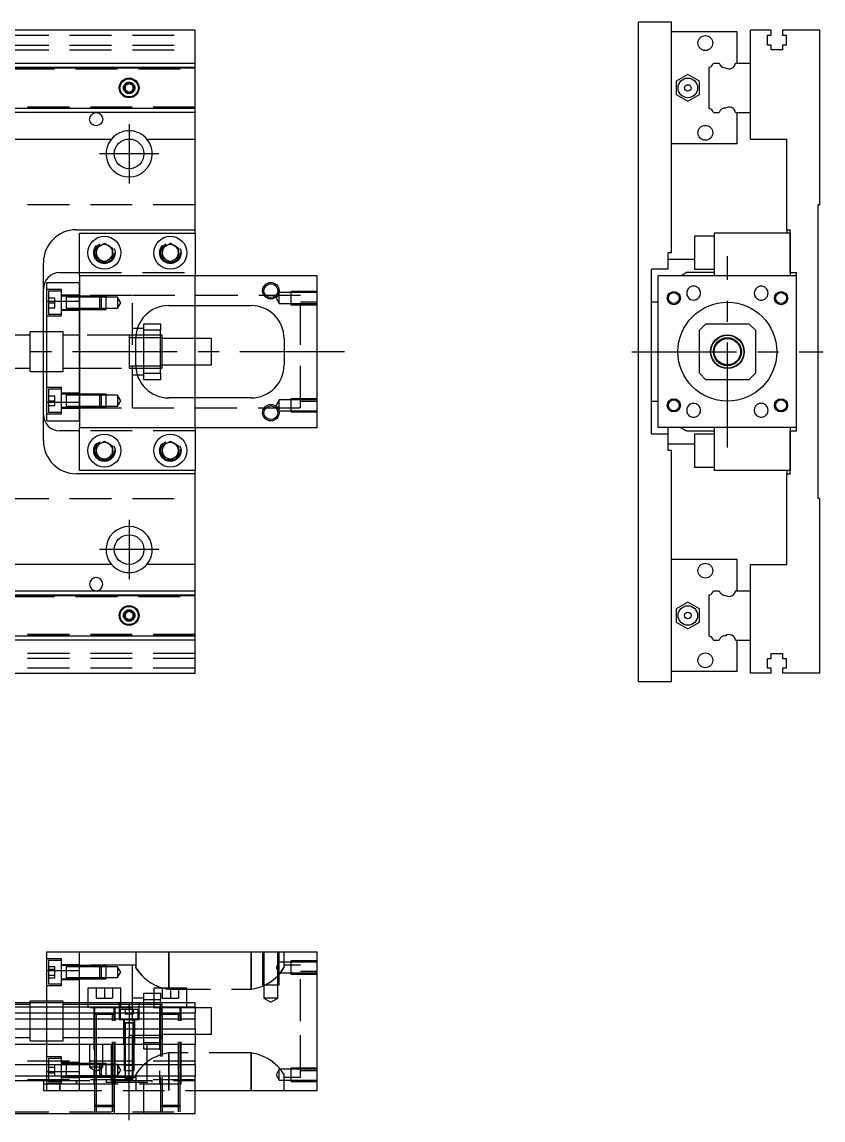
# Model space of a CAD drawing. Extents: x -8 to 590, y -291 to 102.
# Drawn here: x 347.5 to 590.5, y -233 to 100 of the extents above; entities that cross this region are included whole.
import ezdxf

# ---------------------------------------------------------------- set-up
doc = ezdxf.new("R2010")
doc.units = 0
doc.linetypes.add('CENTER', pattern=[50.8, 31.75, -6.35, 6.35, -6.35])
doc.linetypes.add('DASHED', pattern=[19.05, 12.7, -6.35])
doc.layers.get('0').update_dxf_attribs({"linetype": 'CONTINUOUS'})
doc.layers.add('CENTER', color=1, linetype='CENTER')

msp = doc.modelspace()

# ---------------------------------------------------------------- linework, layer by layer
at = {"color": 7, "linetype": 'CONTINUOUS'}
for p, q in [((534.45, -100), (534.45, 100)), ((534.45, 100), (544.45, 100)), ((544.45, 30), (544.45, 100)), ((400, 97.5), (275, 97.5)), ((400, 87.5), (400, 97.5)), ((564.45, 97), (544.45, 97)), ((564.45, 87.5), (564.45, 97)), ((568.45, 87.5), (568.45, 97.5)), ((574.75, 97.5), (568.45, 97.5)), ((574.75, 96), (574.75, 97.5)), ((578.15, 97.5), (578.15, 96)), ((589.45, 97.5), (578.15, 97.5)), ((589.45, 44.5), (589.45, 97.5)), ((573.6, 96), (574.75, 96)), ((573.6, 93), (573.6, 96)), ((578.15, 96), (579.3, 96)), ((579.3, 96), (579.3, 93)), ((574.75, 93), (573.6, 93)), ((574.75, 91.5), (574.75, 93)), ((578.15, 91.5), (574.75, 91.5)), ((578.15, 93), (578.15, 91.5)), ((579.3, 93), (578.15, 93)), ((275, 87.5), (400, 87.5)), ((400, 86.247728), (400, 87.5)), ((557.202272, 87.5), (558.97668, 87.5)), ((563.927372, 87.5), (568.45, 87.5)), ((568.45, 72.5), (568.45, 87.5)), ((568.45, 72.5), (568.45, 87.5)), ((275, 86.247728), (400, 86.247728)), ((400, 73.752272), (400, 86.247728)), ((549.44996, 84.041452), (545.94996, 82.020726)), ((552.949959, 82.020726), (549.44996, 84.041452)), ((555.95, 73.752272), (555.95, 86.247728)), ((378.75, 80.721688), (380, 81.443376)), ((378.75, 79.278312), (378.75, 80.721688)), ((380, 81.443376), (381.25, 80.721688)), ((381.25, 80.721688), (381.25, 79.278312)), ((545.94996, 82.020726), (545.949959, 77.979274)), ((552.949959, 77.979274), (552.949959, 82.020726)), ((380, 78.556624), (378.75, 79.278312)), ((381.25, 79.278312), (380, 78.556624)), ((545.949959, 77.979274), (549.44996, 75.958548)), ((549.44996, 75.958548), (552.949959, 77.979274)), ((400, 73.752272), (275, 73.752272)), ((400, 72.5), (400, 73.752272)), ((400, 72.5), (275, 72.5)), ((400, 64.5), (400, 72.5)), ((557.202272, 72.5), (558.97668, 72.5)), ((563.927372, 72.5), (568.45, 72.5)), ((564.45, 63), (564.45, 72.5)), ((568.45, 64.5), (568.45, 72.5)), ((275, 64.5), (374.638098, 64.5)), ((385.361902, 64.5), (400, 64.5)), ((400, 37), (400, 64.5)), ((568.45, 64.5), (579.45, 64.5)), ((579.45, 37), (579.45, 64.5)), ((564.45, 63), (544.45, 63)), ((589.45, 44.5), (588.95, 44.5)), ((588.95, -44.5), (588.95, 44.5)), ((364, 37), (400, 37)), ((400, 36), (400, 37)), ((579.45, 37), (580.45, 37)), ((579.45, 37), (579.45, 36)), ((580.45, 36), (580.45, 37)), ((365, 36), (400, 36)), ((365, 23), (365, 36)), ((400, 36), (400, 23)), ((551.45, 35), (551.45, 30)), ((557.45, 35), (551.45, 35)), ((580.45, 36), (557.45, 36)), ((557.45, 36), (557.45, 23)), ((580.45, 36), (580.45, 24)), ((580.45, 24), (580.45, 36)), ((370, 31.443376), (372.5, 32.886752)), ((370, 28.556624), (370, 31.443376)), ((372.5, 32.886752), (375, 31.443376)), ((375, 31.443376), (375, 28.556624)), ((390, 31.443376), (392.5, 32.886752)), ((390, 28.556624), (390, 31.443376)), ((392.5, 32.886752), (395, 31.443376)), ((395, 31.443376), (395, 28.556624)), ((544.45, 30), (543.45, 30)), ((543.45, 25), (543.45, 30)), ((551.45, 30), (551.45, 25)), ((354, 6), (354, 27)), ((372.5, 27.113248), (370, 28.556624)), ((375, 28.556624), (372.5, 27.113248)), ((392.5, 27.113248), (390, 28.556624)), ((395, 28.556624), (392.5, 27.113248)), ((551.45, 28), (543.45, 28)), ((359, 24), (365, 24)), ((543.45, 25), (538.45, 25)), ((538.45, -25), (538.45, 25)), ((557.45, 24), (549.080684, 24)), ((551.45, 25), (557.45, 25)), ((580.45, 24), (580.45, 23)), ((580.45, 24), (582.45, 24)), ((582.45, 23), (582.45, 24)), ((355, 21), (365, 21)), ((355, 15.32971), (355, 21)), ((365, 23), (365, 15.32971)), ((437, 23), (365, 23)), ((437, -23), (437, 23)), ((540.45, -23), (540.45, 23)), ((582.45, 23), (540.45, 23)), ((582.45, -23), (582.45, 23)), ((355, -15.32971), (355, 15.32971)), ((355, 15.32971), (365, 15.32971)), ((365, 15.32971), (365, -15.32971)), ((365, -15.32971), (365, 15.32971)), ((392, 14), (417, 14)), ((400, 4), (400, 14)), ((540.45, 15), (538.45, 15)), ((384.5, 7), (382.460608, 7)), ((384.5, 8.5), (389.5, 8.5)), ((384.5, 6.5), (384.5, 8.5)), ((389.5, 8.5), (389.5, 6.5)), ((554.95, 8.5), (552.95, 6.5)), ((554.95, 8.5), (567.95, 8.5)), ((569.95, 6.5), (567.95, 8.5)), ((350, 5), (345, 5)), ((350, -6), (350, 6)), ((355, 6), (350, 6)), ((382, -4), (382, 4)), ((384.5, 4.25), (382.003126, 4.25)), ((384.5, -6.5), (384.5, 6.5)), ((389.5, 6.5), (384.5, 6.5)), ((389.5, 4.25), (384.5, 4.25)), ((389.5, -6.5), (389.5, 6.5)), ((390, 5), (389.5, 5)), ((390, 4.25), (389.5, 4.25)), ((390, -5), (390, 5)), ((405, 4), (390, 4)), ((405, -4), (405, 4)), ((427, 4), (427, -4)), ((552.95, -6.5), (552.95, 6.5)), ((569.95, 6.5), (569.95, -6.5)), ((345, -5), (350, -5)), ((350, -6), (355, -6)), ((354, -27), (354, -6)), ((382.003126, -4.25), (384.5, -4.25)), ((384.5, -4.25), (389.5, -4.25)), ((384.5, -6.5), (389.5, -6.5)), ((384.5, -8.5), (384.5, -6.5)), ((389.5, -4.25), (390, -4.25)), ((389.5, -5), (390, -5)), ((389.5, -6.5), (389.5, -8.5)), ((390, -4), (405, -4)), ((400, -14), (400, -4)), ((552.95, -6.5), (554.95, -8.5)), ((567.95, -8.5), (569.95, -6.5)), ((382.460608, -7), (384.5, -7)), ((389.5, -8.5), (384.5, -8.5)), ((567.95, -8.5), (554.95, -8.5)), ((355, -15.32971), (365, -15.32971)), ((355, -21), (355, -15.32971)), ((365, -15.32971), (365, -23)), ((417, -14), (392, -14)), ((538.45, -15), (540.45, -15)), ((355, -21), (365, -21)), ((365, -23), (437, -23)), ((365, -36), (365, -23)), ((400, -23), (400, -36)), ((582.45, -23), (540.45, -23)), ((543.45, -25), (543.45, -23)), ((557.45, -23), (557.45, -36)), ((580.45, -23), (580.45, -24)), ((582.45, -24), (582.45, -23)), ((365, -24), (359, -24)), ((543.45, -25), (538.45, -25)), ((543.45, -30), (543.45, -25)), ((549.080684, -24), (557.45, -24)), ((551.45, -25), (551.45, -30)), ((557.45, -25), (551.45, -25)), ((580.45, -24), (580.45, -36)), ((580.45, -36), (580.45, -24)), ((580.45, -24), (582.45, -24)), ((370, -28.556624), (372.5, -27.113248)), ((370, -31.443376), (370, -28.556624)), ((372.5, -27.113248), (375, -28.556624)), ((375, -28.556624), (375, -31.443376)), ((390, -28.556624), (392.5, -27.113248)), ((390, -31.443376), (390, -28.556624)), ((392.5, -27.113248), (395, -28.556624)), ((395, -28.556624), (395, -31.443376)), ((551.45, -28), (543.45, -28)), ((372.5, -32.886752), (370, -31.443376)), ((375, -31.443376), (372.5, -32.886752)), ((392.5, -32.886752), (390, -31.443376)), ((395, -31.443376), (392.5, -32.886752)), ((544.45, -30), (543.45, -30)), ((544.45, -100), (544.45, -30)), ((551.45, -30), (551.45, -35)), ((400, -36), (365, -36)), ((400, -37), (400, -36)), ((551.45, -35), (557.45, -35)), ((580.45, -36), (557.45, -36)), ((579.45, -36), (579.45, -37)), ((580.45, -37), (580.45, -36)), ((400, -37), (364, -37)), ((400, -64.5), (400, -37)), ((579.45, -64.5), (579.45, -37)), ((579.45, -37), (580.45, -37)), ((589.45, -44.5), (588.95, -44.5)), ((589.45, -97.5), (589.45, -44.5)), ((564.45, -63), (544.45, -63)), ((564.45, -72.5), (564.45, -63)), ((374.638098, -64.5), (275, -64.5)), ((400, -64.5), (385.361902, -64.5)), ((400, -72.5), (400, -64.5)), ((568.45, -72.5), (568.45, -64.5)), ((568.45, -64.5), (579.45, -64.5)), ((275, -72.5), (400, -72.5)), ((400, -73.752272), (400, -72.5)), ((557.202272, -72.5), (558.97668, -72.5)), ((563.927372, -72.5), (568.45, -72.5)), ((568.45, -87.5), (568.45, -72.5)), ((568.45, -87.5), (568.45, -72.5)), ((275, -73.752272), (400, -73.752272)), ((400, -86.247728), (400, -73.752272)), ((549.44996, -75.958548), (545.94996, -77.979274)), ((552.949959, -77.979274), (549.44996, -75.958548)), ((555.95, -86.247728), (555.95, -73.752272)), ((378.75, -79.278312), (380, -78.556624)), ((378.75, -80.721688), (378.75, -79.278312)), ((380, -78.556624), (381.25, -79.278312)), ((381.25, -79.278312), (381.25, -80.721688)), ((545.94996, -77.979274), (545.949959, -82.020726)), ((552.949959, -82.020726), (552.949959, -77.979274)), ((380, -81.443376), (378.75, -80.721688)), ((381.25, -80.721688), (380, -81.443376)), ((545.949959, -82.020726), (549.44996, -84.041452)), ((549.44996, -84.041452), (552.949959, -82.020726)), ((400, -86.247728), (275, -86.247728)), ((400, -87.5), (400, -86.247728)), ((400, -87.5), (275, -87.5)), ((400, -97.5), (400, -87.5)), ((557.202272, -87.5), (558.97668, -87.5)), ((563.927372, -87.5), (568.45, -87.5)), ((564.45, -97), (564.45, -87.5)), ((568.45, -97.5), (568.45, -87.5)), ((573.6, -93), (574.75, -93)), ((573.6, -96), (573.6, -93)), ((574.75, -91.5), (578.15, -91.5)), ((574.75, -93), (574.75, -91.5)), ((578.15, -91.5), (578.15, -93)), ((578.15, -93), (579.3, -93)), ((579.3, -93), (579.3, -96)), ((574.75, -96), (573.6, -96)), ((574.75, -97.5), (574.75, -96)), ((578.15, -96), (578.15, -97.5)), ((579.3, -96), (578.15, -96)), ((275, -97.5), (400, -97.5)), ((564.45, -97), (544.45, -97)), ((574.75, -97.5), (568.45, -97.5)), ((589.45, -97.5), (578.15, -97.5)), ((534.45, -100), (544.45, -100)), ((355, -187.67029), (355, -182)), ((355, -182), (365, -182)), ((365, -182), (437, -182)), ((365, -197.5), (365, -182)), ((437, -224), (437, -182)), ((355, -197.5), (355, -187.67029)), ((355, -187.67029), (365, -187.67029)), ((377.5, -193), (367.5, -193)), ((367.5, -193), (367.5, -197.5)), ((377.5, -197.5), (377.5, -193)), ((397.5, -193), (387.5, -193)), ((387.5, -193), (387.5, -197.5)), ((397.5, -197.5), (397.5, -193)), ((400, -197.5), (268.5, -197.5)), ((400, -198.752272), (268.5, -198.752272)), ((350, -197.5), (350, -197)), ((355, -197), (350, -197)), ((380, -197.999994), (380, -208.000006)), ((380, -197.999994), (380, -198.75)), ((380, -198.75), (380, -199)), ((381, -198.75), (380, -198.75)), ((380, -199), (380, -199.5)), ((384.5, -198.75), (381, -198.75)), ((387.5, -198.75), (384.5, -198.75)), ((389.5, -198.75), (387.5, -198.75)), ((390, -198.75), (389.5, -198.75)), ((400, -198.752272), (400, -197.5)), ((400, -198.752272), (400, -200.52668)), ((268.5, -200.52668), (400, -200.52668)), ((400, -202.423076), (268.5, -202.423076)), ((375.500006, -201), (369.499994, -201)), ((375.500006, -201), (369.499994, -201)), ((380, -200.8), (380, -202.5)), ((380, -202.5), (380, -207.25)), ((380, -203), (380, -208.000006)), ((395.500006, -201), (389.499994, -201)), ((395.500006, -201), (389.499994, -201)), ((400, -202.423076), (400, -200.52668)), ((400, -205.477372), (400, -202.423076)), ((400, -205.477372), (268.5, -205.477372)), ((400, -205.477372), (400, -210)), ((380, -207.25), (390, -207.25)), ((0, -210), (400, -210)), ((400, -216.3), (400, -210)), ((400, -216.3), (0, -216.3)), ((400, -216.3), (400, -219.7)), ((400, -219.7), (0, -219.7)), ((400, -231), (400, -219.7)), ((400, -224), (437, -224)), ((0, -231), (400, -231))]:
    msp.add_line(p, q, dxfattribs=at)
at = {"color": 3, "linetype": 'DASHED'}
for p, q in [((0, 96), (400, 96)), ((0, 93), (400, 93)), ((0, 91.5), (400, 91.5)), ((268.5, 86.1), (400, 86.1)), ((268.5, 85.8), (400, 85.8)), ((275, 86.1147), (400, 86.1147)), ((381.477374, 80.25955), (381.5, 80)), ((400, 74.2), (268.5, 74.2)), ((400, 73.9), (268.5, 73.9)), ((400, 73.8853), (275, 73.8853)), ((400, 44.5), (0, 44.5)), ((369.5, 30), (369.520026, 30.346056)), ((389.5, 30), (389.520026, 30.346056)), ((365, 24), (400, 24)), ((365, 15.32971), (365, 21)), ((400, 14), (400, 23)), ((359.5, 18.849242), (355, 18.849242)), ((355.5, 18.349242), (355.5, 11.349242)), ((359.5, 18.349242), (355.5, 18.349242)), ((359.5, 10.849242), (359.5, 18.849242)), ((365, 17.099242), (359.5, 17.099242)), ((360.9, 16.849242), (359.5, 16.849242)), ((360.9, 16.849242), (360.895, 16.849242)), ((360.9, 16.849248), (360.9, 12.849238)), ((360.9, 16.849248), (360.9, 12.849238)), ((360.9, 16.849242), (360.9, 16.63278)), ((365, 16.849242), (360.9, 16.849242)), ((360.905, 16.849242), (360.9, 16.849242)), ((381, 17), (365, 17)), ((371.15, 16.849242), (365, 16.849242)), ((371.150006, 16.849238), (365, 16.849238)), ((371.15, 12.849242), (371.15, 16.849242)), ((371.5, 16.499242), (371.15, 16.849242)), ((373, 16.849238), (371.150006, 16.849238)), ((373, 12.849248), (373, 16.849238)), ((381, -17), (381, 17)), ((432, 17), (381, 17)), ((425.5, 17.913456), (424.547372, 16.263456)), ((425.5, 14.613456), (425.5, 17.913456)), ((429, 17.913456), (425.5, 17.913456)), ((429, 18.26345), (429, 14.26346)), ((437, 18.26345), (429, 18.26345)), ((437, 17.913456), (429, 17.913456)), ((432, -17), (432, 17)), ((355.5, 16.349242), (357.5, 16.349242)), ((355.5, 14.849242), (357.5, 14.849242)), ((355.5, 13.349242), (357.5, 13.349242)), ((357.5, 14.849242), (357.5, 16.349242)), ((357.5, 13.349242), (357.5, 14.849242)), ((360.9, 16.63278), (360.9, 13.065704)), ((365, 16.499242), (360.9, 16.499242)), ((371.5, 16.499242), (365, 16.499242)), ((371.5, 16.499242), (371.5, 13.199242)), ((373, 16.499242), (371.5, 16.499242)), ((376.5, 16.499242), (373, 16.499242)), ((376.5, 16.499242), (376.5, 13.199242)), ((377.452628, 14.849242), (376.5, 16.499242)), ((376.5, 13.199242), (377.452628, 14.849242)), ((424.547372, 16.263456), (425.5, 14.613456)), ((425.5, 14.613456), (429, 14.613456)), ((429, 14.613456), (437, 14.613456)), ((429, 14.26346), (437, 14.26346)), ((437, 15), (432, 15)), ((355, 10.849242), (359.5, 10.849242)), ((355.5, 11.349242), (359.5, 11.349242)), ((359.5, 12.849242), (360.9, 12.849242)), ((359.5, 12.599242), (365, 12.599242)), ((360.895, 12.849242), (360.9, 12.849242)), ((360.9, 13.199242), (365, 13.199242)), ((360.9, 13.065704), (360.9, 12.849242)), ((360.9, 12.849242), (365, 12.849242)), ((360.9, 12.849242), (360.905, 12.849242)), ((365, 13.199242), (371.5, 13.199242)), ((365, 12.849248), (371.150006, 12.849248)), ((365, 12.849242), (371.15, 12.849242)), ((371.15, 12.849242), (371.5, 13.199242)), ((371.150006, 12.849248), (373, 12.849248)), ((371.5, 13.199242), (373, 13.199242)), ((373, 13.199242), (376.5, 13.199242)), ((382.460608, 7), (381, 7)), ((354, -6), (354, 6)), ((360, 6), (355, 6)), ((360, -6), (360, 6)), ((365, 5), (360, 5)), ((380, 5), (365, 5)), ((380, 5), (379.995, 5)), ((380, 5.000006), (380, -5.000006)), ((380, 5), (380, 4.435078)), ((381, 5), (380, 5)), ((380.005, 5), (380, 5)), ((380, 4.435078), (380, -4.43509)), ((381, 4.25), (380, 4.25)), ((382.050126, 5), (381, 5)), ((382.003126, 4.25), (381, 4.25)), ((384.5, 5), (382.050126, 5)), ((389.5, 5), (384.5, 5)), ((400, -4), (400, 4)), ((355, -6), (360, -6)), ((360, -5), (365, -5)), ((365, -5), (380, -5)), ((379.995, -5), (380, -5)), ((380, -4.25), (381, -4.25)), ((380, -4.43509), (380, -4.998998)), ((380, -4.998998), (380, -5)), ((380, -5), (381, -5)), ((380, -5), (380.005, -5)), ((381, -4.25), (382.003126, -4.25)), ((381, -5), (382.050126, -5)), ((382.050126, -5), (384.5, -5)), ((384.5, -5), (389.5, -5)), ((381, -7), (382.460608, -7)), ((359.5, -10.849242), (355, -10.849242)), ((355.5, -11.349242), (355.5, -18.349242)), ((359.5, -11.349242), (355.5, -11.349242)), ((359.5, -18.849242), (359.5, -10.849242)), ((365, -12.599242), (359.5, -12.599242)), ((360.9, -12.849242), (359.5, -12.849242)), ((360.9, -12.849242), (360.895, -12.849242)), ((360.9, -12.849238), (360.9, -16.849248)), ((360.9, -12.849242), (360.9, -13.065704)), ((365, -12.849242), (360.9, -12.849242)), ((360.905, -12.849242), (360.9, -12.849242)), ((360.9, -13.065704), (360.9, -16.63278)), ((365, -13.199242), (360.9, -13.199242)), ((371.15, -12.849242), (365, -12.849242)), ((371.150006, -12.849248), (365, -12.849248)), ((371.5, -13.199242), (365, -13.199242)), ((371.15, -16.849242), (371.15, -12.849242)), ((371.5, -13.199242), (371.15, -12.849242)), ((373, -12.849248), (371.150006, -12.849248)), ((371.5, -13.199242), (371.5, -16.499242)), ((373, -13.199242), (371.5, -13.199242)), ((373, -16.849238), (373, -12.849248)), ((376.5, -13.199242), (373, -13.199242)), ((376.5, -13.199242), (376.5, -16.499242)), ((377.452628, -14.849242), (376.5, -13.199242)), ((355.5, -13.349242), (357.5, -13.349242)), ((355.5, -14.849242), (357.5, -14.849242)), ((355.5, -16.349242), (357.5, -16.349242)), ((357.5, -14.849242), (357.5, -13.349242)), ((357.5, -16.349242), (357.5, -14.849242)), ((360.9, -16.499242), (365, -16.499242)), ((360.9, -16.63278), (360.9, -16.849242)), ((365, -21), (365, -15.32971)), ((365, -16.499242), (371.5, -16.499242)), ((371.15, -16.849242), (371.5, -16.499242)), ((371.5, -16.499242), (373, -16.499242)), ((373, -16.499242), (376.5, -16.499242)), ((376.5, -16.499242), (377.452628, -14.849242)), ((400, -23), (400, -14)), ((425.5, -14.613456), (424.547372, -16.263456)), ((424.547372, -16.263456), (425.5, -17.913456)), ((425.5, -17.913456), (425.5, -14.613456)), ((429, -14.613456), (425.5, -14.613456)), ((429, -14.26346), (429, -18.26345)), ((437, -14.26346), (429, -14.26346)), ((437, -14.613456), (429, -14.613456)), ((432, -15), (437, -15)), ((355, -18.849242), (359.5, -18.849242)), ((355.5, -18.349242), (359.5, -18.349242)), ((359.5, -16.849242), (360.9, -16.849242)), ((359.5, -17.099242), (365, -17.099242)), ((360.895, -16.849242), (360.9, -16.849242)), ((360.9, -16.849242), (365, -16.849242)), ((360.9, -16.849242), (360.905, -16.849242)), ((365, -16.849238), (371.150006, -16.849238)), ((365, -16.849242), (371.15, -16.849242)), ((365, -17), (381, -17)), ((371.150006, -16.849238), (373, -16.849238)), ((381, -17), (432, -17)), ((425.5, -17.913456), (429, -17.913456)), ((429, -17.913456), (437, -17.913456)), ((429, -18.26345), (437, -18.26345)), ((400, -24), (365, -24)), ((369.5, -30), (369.520026, -29.653944)), ((395.477798, -29.635694), (395.5, -30)), ((0, -44.5), (400, -44.5)), ((268.5, -73.9), (400, -73.9)), ((268.5, -74.2), (400, -74.2)), ((275, -73.8853), (400, -73.8853)), ((381.477374, -79.74045), (381.5, -80)), ((400, -85.8), (268.5, -85.8)), ((400, -86.1), (268.5, -86.1)), ((400, -86.1147), (275, -86.1147)), ((400, -91.5), (0, -91.5)), ((400, -93), (0, -93)), ((400, -96), (0, -96)), ((382, -182), (382, -186.477288)), ((392, -193.35635), (392, -182)), ((392, -182), (392, -193.35635)), ((417, -182), (417, -193.35635)), ((417, -193.35635), (417, -182)), ((420.500006, -182), (420.500006, -192)), ((420.9, -182), (420.9, -192)), ((425.1, -192), (425.1, -182)), ((425.499994, -192), (425.499994, -182)), ((427, -186.477288), (427, -182)), ((359.5, -184.150758), (355, -184.150758)), ((355.5, -184.650758), (355.5, -188.150758)), ((359.5, -184.650758), (355.5, -184.650758)), ((355.5, -186.418706), (357.5, -186.418706)), ((357.5, -187.284732), (357.5, -186.418706)), ((359.5, -192.150758), (359.5, -184.150758)), ((365, -185.900758), (359.5, -185.900758)), ((360.9, -186.150758), (359.5, -186.150758)), ((360.9, -186.150758), (360.895, -186.150758)), ((360.9, -186.150752), (360.9, -190.150762)), ((360.9, -186.150752), (360.9, -190.150762)), ((360.9, -186.150752), (360.9, -186.500758)), ((360.9, -186.150758), (360.9, -186.367426)), ((365, -186.150758), (360.9, -186.150758)), ((360.905, -186.150758), (360.9, -186.150758)), ((360.9, -186.367426), (360.9, -188.150758)), ((381, -186), (365, -186)), ((371.15, -186.150758), (365, -186.150758)), ((371.150006, -186.150762), (365, -186.150762)), ((371.15, -188.150758), (371.15, -186.150758)), ((371.5, -186.500758), (371.15, -186.150758)), ((373, -186.150762), (371.150006, -186.150762)), ((373, -190.150752), (373, -186.150762)), ((381, -197.5), (381, -186)), ((382, -186), (381, -186)), ((382.038578, -186.714492), (382, -186.477288)), ((382, -186.477288), (382.033206, -186.69572)), ((425.5, -185.086544), (424.547372, -186.736544)), ((429, -185.086544), (425.5, -185.086544)), ((426.961422, -186.714492), (427, -186.477288)), ((427, -186.477288), (426.966794, -186.69572)), ((432, -186), (427, -186)), ((429, -184.73655), (429, -188.73654)), ((437, -184.73655), (429, -184.73655)), ((437, -185.086544), (429, -185.086544)), ((432, -203), (432, -186)), ((355.5, -187.284732), (357.5, -187.284732)), ((355.5, -188.150758), (355.5, -191.650758)), ((355.5, -189.016782), (357.5, -189.016782)), ((357.5, -189.016782), (357.5, -187.284732)), ((357.5, -189.882808), (357.5, -189.016782)), ((360.9, -186.500758), (360.9, -188.017714)), ((365, -186.500758), (360.9, -186.500758)), ((360.9, -188.017714), (360.9, -188.283802)), ((360.9, -188.150758), (360.9, -190.150762)), ((360.9, -188.150758), (360.9, -190.150762)), ((360.9, -188.150758), (360.9, -189.93405)), ((360.9, -188.283802), (360.9, -189.800758)), ((360.9, -189.800758), (365, -189.800758)), ((371.5, -186.500758), (365, -186.500758)), ((365, -189.800758), (371.5, -189.800758)), ((371.15, -190.150758), (371.15, -188.150758)), ((371.15, -190.150758), (371.5, -189.800758)), ((371.5, -186.500758), (371.5, -188.150758)), ((373, -186.500758), (371.5, -186.500758)), ((371.5, -188.150758), (371.5, -189.800758)), ((371.5, -189.800758), (373, -189.800758)), ((376.5, -186.500758), (373, -186.500758)), ((373, -189.800758), (376.5, -189.800758)), ((376.5, -186.500758), (376.5, -188.150758)), ((377.452628, -188.150758), (376.5, -186.500758)), ((376.5, -188.150758), (376.5, -189.800758)), ((376.5, -189.800758), (377.452628, -188.150758)), ((382.033206, -186.69572), (382.130496, -186.952408)), ((382.151334, -186.995906), (382.038578, -186.714492)), ((424.547372, -186.736544), (425.5, -188.386544)), ((425.5, -188.386544), (429, -188.386544)), ((426.848666, -186.995906), (426.961422, -186.714492)), ((426.966794, -186.69572), (426.869504, -186.952408)), ((429, -188.386544), (437, -188.386544)), ((429, -188.73654), (437, -188.73654)), ((437, -188), (432, -188)), ((355, -192.150758), (359.5, -192.150758)), ((355.5, -189.882808), (357.5, -189.882808)), ((355.5, -191.650758), (359.5, -191.650758)), ((359.5, -190.150758), (360.905, -190.150758)), ((359.5, -190.400758), (365, -190.400758)), ((360.895, -190.150758), (365, -190.150758)), ((360.9, -189.93405), (360.9, -190.150758)), ((360.9, -189.93405), (360.9, -190.150758)), ((360.9, -190.150758), (360.9, -189.93409)), ((360.9, -190.150758), (360.9, -189.93409)), ((365, -190.150752), (371.150006, -190.150752)), ((365, -190.150758), (371.15, -190.150758)), ((370, -193), (370, -196)), ((371.150006, -190.150752), (373, -190.150752)), ((372.5, -193), (372.5, -196)), ((375, -193), (375, -196)), ((390, -193), (390, -196)), ((392.5, -193), (392.5, -196)), ((395, -193), (395, -196)), ((420.500006, -192), (425.499994, -192)), ((420.9, -192), (420.9, -196)), ((425.1, -196), (425.1, -192)), ((370, -196), (372.5, -196)), ((372.5, -196), (375, -196)), ((384.5, -196), (381, -196)), ((384.5, -194.5), (387.5, -194.5)), ((384.5, -196.5), (384.5, -194.5)), ((387.5, -194.5), (389.5, -194.5)), ((389.5, -194.5), (389.5, -196.5)), ((390, -196), (392.5, -196)), ((392, -193.35635), (417, -193.35635)), ((392.5, -196), (395, -196)), ((425.1, -196), (420.9, -196)), ((420.9, -196), (423, -197.212436)), ((423, -197.212436), (425.1, -196)), ((350, -198), (345, -198)), ((350, -203), (350, -197.5)), ((360, -197), (355, -197)), ((355, -210), (355, -197.5)), ((360, -197.5), (360, -197)), ((360, -203), (360, -197.5)), ((365, -198), (360, -198)), ((365, -199), (365, -197.5)), ((367.5, -198), (365, -198)), ((400, -199), (365, -199)), ((365, -210), (365, -199)), ((367.5, -197.5), (367.5, -199)), ((377.5, -198), (367.5, -198)), ((369.25, -199), (369.25, -222)), ((369.5, -199), (369.5, -201)), ((375.5, -201), (375.5, -199)), ((375.75, -222), (375.75, -199)), ((377, -197.5), (377, -202.5)), ((382.75, -199.5), (377.25, -199.5)), ((377.25, -199.5), (377.25, -202.5)), ((377.5, -199), (377.5, -197.5)), ((380, -198), (377.5, -198)), ((378.75, -199.5), (378.75, -200.8)), ((380, -198), (379.995, -198)), ((380, -198), (380, -198.564922)), ((380, -198.564038), (380, -198)), ((380.005, -198), (380, -198)), ((381, -198), (380, -198)), ((380, -198.564922), (380, -198.999226)), ((380, -198.999226), (380, -199.399154)), ((380, -199.5), (380, -200.8)), ((381, -199), (381, -197.5)), ((384.5, -198), (381, -198)), ((381, -199.5), (381, -199)), ((381, -202.5), (381, -199.5)), ((381.25, -199.5), (381.25, -200.8)), ((382.75, -202.5), (382.75, -199.5)), ((383, -202.5), (383, -197.5)), ((387.5, -196.5), (384.5, -196.5)), ((384.5, -197.5), (384.5, -196.5)), ((384.5, -199), (384.5, -197.5)), ((387.5, -198), (384.5, -198)), ((384.5, -209.5), (384.5, -199)), ((389.5, -196.5), (387.5, -196.5)), ((387.5, -197.5), (387.5, -199)), ((389.5, -198), (387.5, -198)), ((389.25, -199), (389.25, -222)), ((389.5, -197.5), (389.5, -196.5)), ((389.5, -199), (389.5, -197.5)), ((390, -198), (389.5, -198)), ((389.5, -199), (389.5, -201)), ((390, -199), (390, -198)), ((390, -201), (390, -199)), ((395.5, -201), (395.5, -199)), ((395.75, -222), (395.75, -199)), ((397.5, -199), (397.5, -197.5)), ((405, -199), (400, -199)), ((405, -203), (405, -199)), ((350, -209), (350, -203)), ((360, -209), (360, -203)), ((369.5, -200.995), (369.5, -201)), ((369.849602, -201), (369.5, -201)), ((369.5, -201), (369.5, -201.005)), ((369.5, -201), (369.5, -210)), ((375.15035, -201), (369.849602, -201)), ((370, -201), (370, -210)), ((375, -222), (375, -201)), ((375.5, -201), (375.15035, -201)), ((375.5, -201), (375.5, -200.995)), ((375.5, -201.005), (375.5, -201)), ((375.5, -222), (375.5, -201)), ((377, -202.5), (383, -202.5)), ((378.25, -202.5), (378.25, -210)), ((378.5, -202.5), (378.5, -203.5)), ((378.75, -200.8), (380, -200.8)), ((380, -200.8), (381.25, -200.8)), ((380, -200.899918), (380, -202.499894)), ((380, -202.499894), (380, -203.200036)), ((381, -203), (381, -202.5)), ((381, -220), (381, -203)), ((381.5, -203.5), (381.5, -202.5)), ((381.75, -210), (381.75, -202.5)), ((389.5, -200.995), (389.5, -201)), ((389.5, -201), (389.84965, -201)), ((389.849602, -201), (389.5, -201)), ((389.5, -201), (389.5, -222)), ((389.5, -201), (389.5, -201.005)), ((395.15035, -201), (389.849602, -201)), ((390, -201), (390, -222)), ((395, -222), (395, -201)), ((395.150204, -201), (395.5, -201)), ((395.5, -201), (395.15035, -201)), ((395.5, -201), (395.5, -200.995)), ((395.5, -222), (395.5, -201)), ((395.5, -201.005), (395.5, -201)), ((405, -207), (405, -203)), ((432, -220), (432, -203)), ((379.998804, -203.5), (378.499994, -203.5)), ((379.998804, -203.5), (378.499994, -203.5)), ((378.5, -203.495), (378.5, -203.5)), ((378.5, -203.5), (378.62467, -203.5)), ((378.624678, -203.5), (378.5, -203.5)), ((378.624678, -203.5), (378.5, -203.5)), ((378.5, -203.5), (378.5, -210)), ((378.5, -203.5), (378.5, -203.505)), ((378.62467, -203.5), (381.375392, -203.5)), ((379.998804, -203.5), (378.624678, -203.5)), ((379.998804, -203.5), (378.624678, -203.5)), ((378.75, -203.5), (378.75, -210)), ((381.500006, -203.5), (379.998804, -203.5)), ((381.500006, -203.5), (379.998804, -203.5)), ((381.37533, -203.5), (379.998804, -203.5)), ((381.37533, -203.5), (379.998804, -203.5)), ((380, -203.200036), (380, -207.43509)), ((381.25, -210), (381.25, -203.5)), ((381.5, -203.5), (381.37533, -203.5)), ((381.5, -203.5), (381.37533, -203.5)), ((381.375392, -203.5), (381.5, -203.5)), ((381.5, -203.5), (381.5, -203.495)), ((381.5, -210), (381.5, -203.5)), ((381.5, -203.505), (381.5, -203.5)), ((345, -208), (350, -208)), ((350, -209), (355, -209)), ((355, -209), (360, -209)), ((360, -208), (365, -208)), ((365, -208), (369.5, -208)), ((369.5, -208), (370, -208)), ((370, -208), (380.005, -208)), ((379.995, -208), (389.5, -208)), ((380, -207.43509), (380, -208)), ((380, -208), (380, -207.435962)), ((380.005, -208), (389.5, -208)), ((384.5, -209.5), (389.5, -209.5)), ((384.5, -211.5), (384.5, -209.5)), ((389.5, -208), (390, -208)), ((390, -207), (400, -207)), ((400, -207), (405, -207)), ((355, -216.3), (355, -210)), ((365, -216.3), (365, -210)), ((368, -210), (368, -217)), ((369.5, -210), (369.5, -216.3)), ((370, -210), (370, -216.3)), ((372, -217), (372, -210)), ((374.638098, -221), (374.638098, -210)), ((378.5, -210), (378.5, -216.25)), ((378.500006, -210), (378.500006, -216.250006)), ((378.75, -210), (378.75, -216.3)), ((381.25, -216.3), (381.25, -210)), ((381.499994, -216.250006), (381.499994, -210)), ((381.5, -216.25), (381.5, -210)), ((389.5, -211.5), (384.5, -211.5)), ((385.361902, -210), (385.361902, -221)), ((417, -212.64365), (392, -212.64365)), ((392, -224), (392, -212.64365)), ((392, -212.64365), (392, -222)), ((417, -212.64365), (417, -224)), ((417, -224), (417, -212.64365)), ((400, -215.15), (0, -215.15)), ((359.5, -213.849242), (355, -213.849242)), ((355, -218.32971), (355, -216.3)), ((355.5, -214.349242), (355.5, -216.3)), ((359.5, -214.349242), (355.5, -214.349242)), ((355.5, -216.117192), (357.5, -216.117192)), ((355.5, -216.3), (355.5, -217.849242)), ((357.5, -216.983218), (357.5, -216.117192)), ((359.5, -221.849242), (359.5, -213.849242)), ((365, -215.599242), (359.5, -215.599242)), ((360.9, -215.849242), (359.5, -215.849242)), ((360.9, -215.849242), (360.895, -215.849242)), ((360.9, -215.849238), (360.9, -219.849248)), ((360.9, -215.849238), (360.9, -216.3)), ((360.9, -215.849242), (360.9, -216.06591)), ((365, -215.849242), (360.9, -215.849242)), ((360.905, -215.849242), (360.9, -215.849242)), ((360.9, -216.06591), (360.9, -216.299676)), ((365, -216.199242), (360.9, -216.199242)), ((360.9, -216.299676), (360.9, -216.434256)), ((360.9, -216.3), (360.9, -216.434252)), ((360.9, -216.434252), (360.9, -217.709196)), ((360.9, -216.434256), (360.9, -217.849242)), ((369.5, -215.849242), (365, -215.849242)), ((369.5, -215.849248), (365, -215.849248)), ((369.5, -216.199242), (365, -216.199242)), ((365, -219.7), (365, -216.3)), ((370, -215.849242), (369.5, -215.849242)), ((370, -215.849248), (369.5, -215.849248)), ((370, -216.199242), (369.5, -216.199242)), ((369.5, -216.3), (369.5, -219.7)), ((371.15, -215.849242), (370, -215.849242)), ((371.150006, -215.849248), (370, -215.849248)), ((371.5, -216.199242), (370, -216.199242)), ((370, -216.3), (370, -219.7)), ((371.15, -216.3), (371.15, -215.849242)), ((371.5, -216.199242), (371.15, -215.849242)), ((371.15, -217.849242), (371.15, -216.3)), ((373, -215.849248), (371.150006, -215.849248)), ((371.5, -216.199242), (371.5, -216.3)), ((373, -216.199242), (371.5, -216.199242)), ((371.5, -216.3), (371.5, -217.849242)), ((373, -216.3), (373, -215.849248)), ((376.5, -216.199242), (373, -216.199242)), ((373, -219.7), (373, -216.3)), ((376.5, -216.199242), (376.5, -217.849242)), ((377.452628, -217.849242), (376.5, -216.199242)), ((378.5, -216.25), (381.5, -216.25)), ((378.5, -216.25), (378.55, -216.3)), ((378.500006, -216.250006), (378.500006, -216.3)), ((378.500006, -216.3), (378.500006, -218)), ((378.55, -216.3), (378.75, -216.5)), ((378.75, -216.3), (378.75, -216.5)), ((381.25, -216.5), (381.25, -216.3)), ((381.25, -216.5), (381.45, -216.3)), ((381.45, -216.3), (381.5, -216.25)), ((381.499994, -216.3), (381.499994, -216.250006)), ((381.499994, -218), (381.499994, -216.3)), ((355, -218.32971), (365, -218.32971)), ((355, -219.7), (355, -218.32971)), ((355, -221), (355, -219.7)), ((355.5, -216.983218), (357.5, -216.983218)), ((355.5, -217.849242), (355.5, -219.7)), ((355.5, -218.715268), (357.5, -218.715268)), ((355.5, -219.581294), (357.5, -219.581294)), ((355.5, -219.7), (355.5, -221)), ((357.5, -218.715268), (357.5, -216.983218)), ((357.5, -219.581294), (357.5, -218.715268)), ((360.9, -217.709196), (360.9, -217.989288)), ((360.9, -217.849242), (360.9, -219.849248)), ((360.9, -217.849242), (360.9, -219.264302)), ((360.9, -217.989288), (360.9, -219.264304)), ((360.9, -219.264302), (360.9, -219.632534)), ((360.9, -219.264304), (360.9, -219.7)), ((360.9, -219.499242), (365, -219.499242)), ((360.9, -219.632534), (360.9, -219.700154)), ((360.9, -219.7), (360.9, -219.849248)), ((360.9, -219.700154), (360.9, -219.849242)), ((365, -219.499242), (369.5, -219.499242)), ((365, -222), (365, -219.7)), ((372, -217), (368, -217)), ((368, -217), (370, -218.1547)), ((369.5, -219.499242), (370, -219.499242)), ((369.5, -219.7), (369.5, -222)), ((370, -218.1547), (372, -217)), ((370, -219.499242), (371.5, -219.499242)), ((370, -219.7), (370, -222)), ((371.15, -219.7), (371.15, -217.849242)), ((371.15, -219.849242), (371.15, -219.7)), ((371.15, -219.849242), (371.299242, -219.7)), ((371.299242, -219.7), (371.5, -219.499242)), ((371.5, -217.849242), (371.5, -219.499242)), ((371.5, -219.499242), (373, -219.499242)), ((373, -219.499242), (376.5, -219.499242)), ((373, -219.849238), (373, -219.7)), ((376.5, -217.849242), (376.5, -219.499242)), ((376.5, -219.499242), (377.452628, -217.849242)), ((378.500006, -218), (381.499994, -218)), ((381.25, -216.5), (378.75, -216.5)), ((378.75, -216.5), (378.75, -218)), ((378.75, -218), (378.75, -220.5)), ((381.25, -218), (381.25, -216.5)), ((381.25, -220.5), (381.25, -218)), ((382.038578, -219.285508), (382, -219.522712)), ((382, -219.522712), (382.033206, -219.30428)), ((382, -219.522712), (382, -224)), ((382.033206, -219.30428), (382.130496, -219.047592)), ((382.151334, -219.004094), (382.038578, -219.285508)), ((425.5, -217.613456), (424.547372, -219.263456)), ((424.547372, -219.263456), (425.5, -220.913456)), ((425.5, -220.913456), (425.5, -217.613456)), ((429, -217.613456), (425.5, -217.613456)), ((426.848666, -219.004094), (426.961422, -219.285508)), ((426.966794, -219.30428), (426.869504, -219.047592)), ((426.961422, -219.285508), (427, -219.522712)), ((427, -219.522712), (426.966794, -219.30428)), ((427, -224), (427, -219.522712)), ((429, -217.26346), (429, -221.26345)), ((437, -217.26346), (429, -217.26346)), ((437, -217.613456), (429, -217.613456)), ((432, -218), (437, -218)), ((400, -220.85), (0, -220.85)), ((344.638098, -221), (355.361902, -221)), ((354, -221), (354, -222)), ((354, -222), (364, -222)), ((354, -222), (354, -224)), ((355, -224), (355, -221)), ((355, -221.849242), (359.5, -221.849242)), ((355.361902, -221), (400, -221)), ((355.5, -221), (355.5, -221.349242)), ((355.5, -221.349242), (359.5, -221.349242)), ((359, -224), (359, -222)), ((359, -222), (359, -224)), ((359.5, -219.849242), (360.9, -219.849242)), ((359.5, -220.099242), (365, -220.099242)), ((360.895, -219.849242), (360.9, -219.849242)), ((360.9, -219.849242), (365, -219.849242)), ((360.9, -219.849242), (360.905, -219.849242)), ((364, -222), (364, -221)), ((364, -221), (364, -222)), ((364, -222), (400, -222)), ((365, -219.849238), (369.5, -219.849238)), ((365, -219.849242), (369.5, -219.849242)), ((365, -220), (369.5, -220)), ((365, -224), (365, -222)), ((369.5, -219.849238), (370, -219.849238)), ((369.5, -219.849242), (370, -219.849242)), ((369.5, -220), (370, -220)), ((369.5, -222), (369.5, -228.5)), ((369.500006, -222), (369.500006, -228.500006)), ((370, -219.849238), (371.150006, -219.849238)), ((370, -219.849242), (371.15, -219.849242)), ((370, -220), (381, -220)), ((370, -222), (370, -229)), ((371.150006, -219.849238), (373, -219.849238)), ((373, -221), (373, -221.5)), ((373, -221.5), (387, -221.5)), ((375, -229), (375, -222)), ((375.499994, -228.500006), (375.499994, -222)), ((375.5, -221.5), (375.5, -231)), ((375.5, -228.5), (375.5, -222)), ((381.25, -220.5), (378.75, -220.5)), ((378.75, -220.5), (380, -221.221688)), ((380, -221.221688), (381.25, -220.5)), ((381, -220), (382, -220)), ((384.5, -231), (384.5, -221.5)), ((387, -221.5), (387, -221)), ((389.5, -222), (389.5, -228.5)), ((389.500006, -222), (389.500006, -228.500006)), ((390, -222), (390, -229)), ((392, -222), (392, -224)), ((395, -229), (395, -222)), ((395.499994, -228.500006), (395.499994, -222)), ((395.5, -228.5), (395.5, -222)), ((425.5, -220.913456), (429, -220.913456)), ((427, -220), (432, -220)), ((429, -220.913456), (437, -220.913456)), ((429, -221.26345), (437, -221.26345)), ((354, -224), (359, -224)), ((359, -224), (400, -224)), ((369.5, -228.5), (375.5, -228.5)), ((369.5, -228.5), (370, -229)), ((369.500006, -228.500006), (369.500006, -230.5)), ((375, -229), (370, -229)), ((370, -229), (370, -230.5)), ((375, -229), (375.5, -228.5)), ((375, -230.5), (375, -229)), ((375.499994, -230.5), (375.499994, -228.500006)), ((389.5, -228.5), (395.5, -228.5)), ((389.5, -228.5), (390, -229)), ((389.500006, -228.500006), (389.500006, -230.5)), ((395, -229), (390, -229)), ((390, -229), (390, -230.5)), ((395, -229), (395.5, -228.5)), ((395, -230.5), (395, -229)), ((395.499994, -230.5), (395.499994, -228.500006)), ((0, -230.5), (400, -230.5))]:
    msp.add_line(p, q, dxfattribs=at)
at = {"color": 7, "linetype": 'CONTINUOUS'}
for centre, radius in [((554.749959, 93.6), 2.25), ((380, 80), 3), ((380, 80), 2.75), ((549.44996, 80), 2.97), ((549.44996, 80), 0.97), ((370, 70.5), 2), ((554.749959, 66.4), 2.25), ((380, 60), 4.5), ((372.5, 30), 5), ((392.5, 30), 5), ((423, 18.5), 2.1), ((545.186544, 16.263456), 1.65), ((577.713456, 16.263456), 1.65), ((561.45, 0), 15), ((561.45, 0), 5.125), ((561.45, 0), 5), ((561.45, 0), 4.25), ((561.45, 0), 4), ((423, -18.5), 2.1), ((545.186544, -16.263456), 1.65), ((577.713456, -16.263456), 1.65), ((372.5, -30), 5), ((392.5, -30), 5), ((380, -60), 4.5), ((554.749959, -66.4), 2.25), ((380, -80), 3), ((380, -80), 2.75), ((549.44996, -80), 2.97), ((549.44996, -80), 0.97), ((554.749959, -93.6), 2.25)]:
    msp.add_circle(centre, radius, dxfattribs=at)
at = {"color": 3, "linetype": 'DASHED'}
for centre, radius in [((380, 80), 1.75), ((380, 80), 1.5), ((372.5, 30), 3.25), ((372.5, 30), 3), ((392.5, 30), 3.25), ((392.5, 30), 3), ((372.5, -30), 3.25), ((372.5, -30), 3), ((392.5, -30), 3.25), ((392.5, -30), 3), ((380, -80), 1.75), ((380, -80), 1.5)]:
    msp.add_circle(centre, radius, dxfattribs=at)
at = {"color": 3, "linetype": 'CONTINUOUS'}
for centre, radius in [((423, 18.5), 2.5), ((545.186544, 16.263456), 2), ((577.713456, 16.263456), 2), ((423, -18.5), 2.5), ((545.186544, -16.263456), 2), ((577.713456, -16.263456), 2)]:
    msp.add_circle(centre, radius, dxfattribs=at)
at = {"color": 7, "linetype": 'CONTINUOUS'}
for centre, radius, start, end in [((555.55, 87.9), 1.7, 283.608961, 346.391039), ((560.65, 87.8), 1.7, 190.164249, 277.540197), ((561.95, 87.8), 2, 237.42103, 351.373073), ((380, 80), 1.25, 120, 180), ((380, 80), 1.25, 180, 240), ((380, 80), 1.25, 60, 120), ((380, 80), 1.25, 0, 60), ((380, 80), 1.25, 300, 0), ((380, 80), 1.25, 240, 300), ((555.55, 72.1), 1.7, 13.608961, 76.391039), ((560.65, 72.2), 1.7, 82.459803, 169.835751), ((561.95, 72.2), 2, 8.626927, 122.57897), ((380, 60), 7, 40.005201, 139.994799), ((380, 60), 7, 139.994799, 40.005201), ((364, 27), 10, 90, 180), ((372.5, 30), 2.5, 120, 180), ((372.5, 30), 2.5, 180, 240), ((372.5, 30), 2.5, 60, 120), ((372.5, 30), 2.5, 0, 60), ((372.5, 30), 2.5, 300, 0), ((392.5, 30), 2.5, 120, 180), ((392.5, 30), 2.5, 180, 240), ((392.5, 30), 2.5, 60, 120), ((392.5, 30), 2.5, 0, 60), ((392.5, 30), 2.5, 300, 0), ((372.5, 30), 2.5, 240, 300), ((392.5, 30), 2.5, 240, 300), ((359, 19), 5, 90, 180), ((561.45, 0), 27, 117.266044, 121.586338), ((551.2, 17.75352), 2.1, 167.75279, 180), ((551.2, 17.75352), 2.1, 180, 12.24721), ((551.2, 17.75352), 2.1, 132.24721, 167.75279), ((551.2, 17.75352), 2.1, 110.924832, 132.24721), ((551.2, 17.75352), 2.1, 107.75279, 110.924832), ((551.2, 17.75352), 2.1, 72.24721, 107.75279), ((551.2, 17.75352), 2.1, 47.75279, 72.24721), ((551.2, 17.75352), 2.1, 12.24721, 47.75279), ((571.7, 17.75352), 2.1, 167.75279, 180), ((571.7, 17.75352), 2.1, 180, 252.24721), ((571.7, 17.75352), 2.1, 132.24721, 167.75279), ((571.7, 17.75352), 2.1, 107.75279, 132.24721), ((571.7, 17.75352), 2.1, 72.24721, 107.75279), ((571.7, 17.75352), 2.1, 47.75279, 72.24721), ((571.7, 17.75352), 2.1, 12.24721, 47.75279), ((571.7, 17.75352), 2.1, 312.24721, 345.563947), ((571.7, 17.75352), 2.1, 345.563947, 347.75279), ((571.7, 17.75352), 2.1, 347.75279, 12.24721), ((392, 4), 10, 90, 180), ((417, 4), 10, 0, 90), ((571.7, 17.75352), 2.1, 252.24721, 287.75279), ((571.7, 17.75352), 2.1, 287.75279, 309.893783), ((571.7, 17.75352), 2.1, 309.893783, 312.24721), ((392, -4), 10, 180, 270), ((417, -4), 10, 270, 0), ((551.2, -17.75352), 2.1, 347.75279, 180), ((571.7, -17.75352), 2.1, 107.75279, 180), ((571.7, -17.75352), 2.1, 72.24721, 107.75279), ((571.7, -17.75352), 2.1, 50.106217, 72.24721), ((571.7, -17.75352), 2.1, 47.75279, 50.106217), ((571.7, -17.75352), 2.1, 14.436053, 47.75279), ((359, -19), 5, 180, 270), ((551.2, -17.75352), 2.1, 180, 192.24721), ((551.2, -17.75352), 2.1, 192.24721, 227.75279), ((551.2, -17.75352), 2.1, 227.75279, 249.075168), ((551.2, -17.75352), 2.1, 249.075168, 252.24721), ((551.2, -17.75352), 2.1, 252.24721, 287.75279), ((551.2, -17.75352), 2.1, 287.75279, 312.24721), ((551.2, -17.75352), 2.1, 312.24721, 347.75279), ((571.7, -17.75352), 2.1, 180, 192.24721), ((571.7, -17.75352), 2.1, 192.24721, 227.75279), ((571.7, -17.75352), 2.1, 227.75279, 252.24721), ((571.7, -17.75352), 2.1, 252.24721, 287.75279), ((571.7, -17.75352), 2.1, 287.75279, 312.24721), ((571.7, -17.75352), 2.1, 312.24721, 347.75279), ((571.7, -17.75352), 2.1, 12.24721, 14.436053), ((571.7, -17.75352), 2.1, 347.75279, 12.24721), ((561.45, 0), 27, 238.413662, 242.733956), ((364, -27), 10, 180, 270), ((372.5, -30), 2.5, 120, 180), ((372.5, -30), 2.5, 60, 120), ((372.5, -30), 2.5, 0, 60), ((392.5, -30), 2.5, 120, 180), ((392.5, -30), 2.5, 60, 120), ((392.5, -30), 2.5, 0, 60), ((372.5, -30), 2.5, 180, 240), ((372.5, -30), 2.5, 240, 300), ((372.5, -30), 2.5, 300, 0), ((392.5, -30), 2.5, 180, 240), ((392.5, -30), 2.5, 240, 300), ((392.5, -30), 2.5, 300, 0), ((380, -60), 7, 319.994799, 220.005201), ((380, -60), 7, 220.005201, 319.994799), ((370, -70.5), 2, 90, 270), ((370, -70.5), 2, 270, 90), ((555.55, -72.1), 1.7, 283.608961, 346.391039), ((560.65, -72.2), 1.7, 190.164249, 277.540197), ((561.95, -72.2), 2, 237.42103, 351.373073), ((380, -80), 1.25, 120, 180), ((380, -80), 1.25, 60, 120), ((380, -80), 1.25, 0, 60), ((380, -80), 1.25, 180, 240), ((380, -80), 1.25, 240, 300), ((380, -80), 1.25, 300, 0), ((555.55, -87.9), 1.7, 13.608961, 76.391039), ((560.65, -87.8), 1.7, 82.459803, 169.835751), ((561.95, -87.8), 2, 8.626927, 122.57897)]:
    msp.add_arc(centre, radius, start, end, dxfattribs=at)
at = {"color": 3, "linetype": 'DASHED'}
for centre, radius, start, end in [((393.97411, -179.506712), 13.989624, 212.15624316, 261.88777618), ((393.996387, -179.459917), 14.039103, 212.46509038, 261.82472024), ((415.02589, -179.506712), 13.989624, 278.11222382, 327.84375684), ((415.003613, -179.459917), 14.039103, 278.17527976, 327.53490962), ((393.97411, -226.493288), 13.989624, 98.11222382, 147.84375684), ((393.996387, -226.540083), 14.039103, 98.17527976, 147.53490962), ((415.02589, -226.493288), 13.989624, 32.15624316, 81.88777618), ((415.003613, -226.540083), 14.039103, 32.46509038, 81.82472024)]:
    msp.add_arc(centre, radius, start, end, dxfattribs=at)
at = {"layer": 'CENTER', "color": 1, "linetype": 'CENTER'}
for p, q in [((380, 69), (380, 51)), ((389, 60), (371, 60)), ((561.45, -29), (561.45, 29)), ((445.361871, 0), (-8.32213, 0)), ((532.45, 0), (590.45, 0)), ((380, -51), (380, -69)), ((389, -60), (371, -60)), ((380, -233), (380, -208))]:
    msp.add_line(p, q, dxfattribs=at)

doc.saveas('drawing.dxf')
